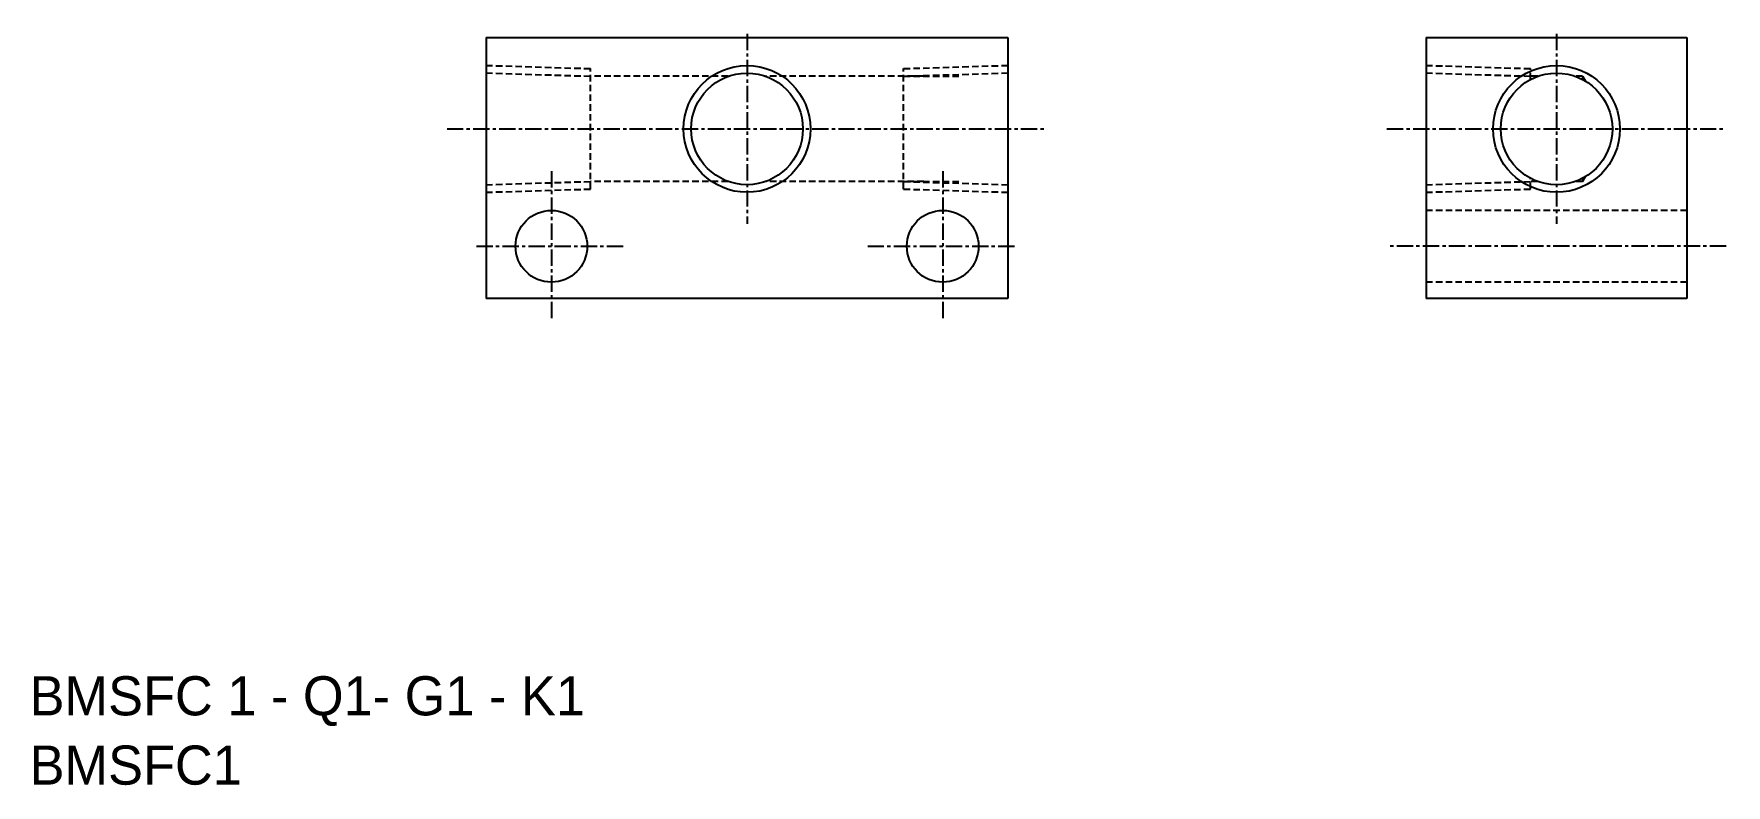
# Model space of a CAD drawing. Extents: x 566 to 696, y 172 to 230.
import ezdxf

# ---------------------------------------------------------------- set-up
doc = ezdxf.new("R2010")
doc.units = 0
doc.linetypes.add('CENTER', pattern=[2, 1.25, -0.25, 0.25, -0.25])
doc.linetypes.add('DASHED', pattern=[0.75, 0.5, -0.25])
doc.layers.get('0').update_dxf_attribs({"linetype": 'CONTINUOUS'})
doc.layers.add('CENTER', color=1, linetype='CENTER')

msp = doc.modelspace()

# ---------------------------------------------------------------- linework, layer by layer
at = {"color": 7, "linetype": 'CONTINUOUS'}
for p, q in [((601.16, 229.42), (641.16, 229.42)), ((601.16, 229.42), (601.16, 209.42)), ((641.16, 229.42), (641.16, 209.42)), ((673.22, 229.42), (673.22, 209.42)), ((673.22, 229.42), (693.22, 229.42)), ((693.22, 229.42), (693.22, 209.42)), ((641.16, 209.42), (601.16, 209.42)), ((693.22, 209.42), (673.22, 209.42))]:
    msp.add_line(p, q, dxfattribs=at)
at = {"color": 3, "linetype": 'DASHED'}
for p, q in [((601.16, 227.29), (609.16, 227.04)), ((633.16, 227.04), (641.16, 227.29)), ((673.22, 227.29), (681.22, 227.04)), ((601.16, 226.71), (609.16, 226.46)), ((609.16, 217.81), (609.16, 227.04)), ((619.71, 226.46), (609.16, 226.46)), ((628.66, 226.46), (622.6, 226.46)), ((634.71, 226.46), (628.66, 226.46)), ((633.16, 217.81), (633.16, 227.04)), ((633.16, 226.46), (641.16, 226.71)), ((633.16, 226.46), (637.6, 226.46)), ((673.22, 226.71), (681.22, 226.46)), ((681.22, 226.21), (681.22, 227.04)), ((681.78, 226.46), (681.22, 226.46)), ((685.22, 226.46), (684.66, 226.46)), ((685.22, 226.46), (685.43, 226.09)), ((685.22, 226.46), (685.22, 226.21)), ((687.51, 222.5), (687.55, 222.42)), ((687.51, 222.34), (687.55, 222.42)), ((601.16, 218.14), (609.16, 218.39)), ((619.71, 218.39), (609.16, 218.39)), ((628.66, 218.39), (622.6, 218.39)), ((634.71, 218.39), (628.66, 218.39)), ((633.16, 218.39), (641.16, 218.14)), ((633.16, 218.39), (637.6, 218.39)), ((673.22, 218.14), (681.22, 218.39)), ((681.22, 217.81), (681.22, 218.64)), ((681.78, 218.39), (681.22, 218.39)), ((685.22, 218.39), (684.66, 218.39)), ((685.22, 218.39), (685.43, 218.76)), ((685.22, 218.64), (685.22, 218.39)), ((601.16, 217.56), (609.16, 217.81)), ((633.16, 217.81), (641.16, 217.56)), ((673.22, 217.56), (681.22, 217.81)), ((693.22, 216.17), (673.22, 216.17)), ((693.22, 210.67), (673.22, 210.67))]:
    msp.add_line(p, q, dxfattribs=at)
at = {"color": 3, "linetype": 'CONTINUOUS'}
for centre in [(621.16, 222.42), (683.22, 222.42)]:
    msp.add_circle(centre, 4.86, dxfattribs=at)
at = {"color": 7, "linetype": 'CONTINUOUS'}
for centre, radius in [((621.16, 222.42), 4.28), ((683.22, 222.42), 4.28), ((606.16, 213.42), 2.75), ((636.16, 213.42), 2.75)]:
    msp.add_circle(centre, radius, dxfattribs=at)
at = {"layer": 'CENTER', "color": 1, "linetype": 'CENTER'}
for p, q in [((621.16, 229.71), (621.16, 215.14)), ((683.22, 229.71), (683.22, 215.14)), ((598.16, 222.42), (644.16, 222.42)), ((670.22, 222.42), (696.22, 222.42)), ((606.16, 219.17), (606.16, 207.67)), ((636.16, 219.17), (636.16, 207.67)), ((600.41, 213.42), (611.91, 213.42)), ((630.41, 213.42), (641.91, 213.42)), ((696.22, 213.42), (670.22, 213.42))]:
    msp.add_line(p, q, dxfattribs=at)

# ---------------------------------------------------------------- texts
at = {"color": 7, "linetype": 'CONTINUOUS'}
for s, p in [('BMSFC 1 - Q1- G1 - K1', (566.16, 177.46)), ('BMSFC1', (566.16, 172.15))]:
    msp.add_text(s, height=3, dxfattribs=at).set_placement(p)

doc.saveas('drawing.dxf')
